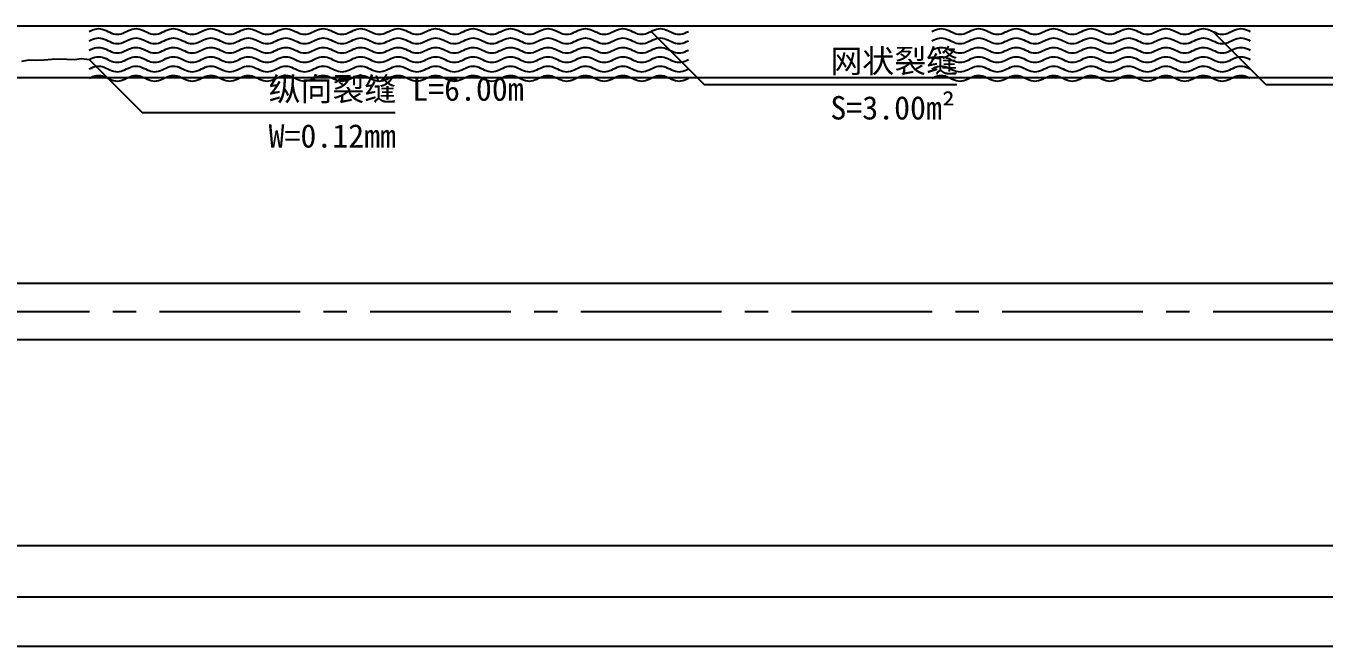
# Model space of a CAD drawing. Header units: millimetres. Extents: x -37 to 615, y -48 to 413.
# Drawn here: x 137 to 275.7, y 111.3 to 177.6 of the extents above; entities that cross this region are included whole.
import ezdxf

# ---------------------------------------------------------------- set-up
doc = ezdxf.new("R2010")
doc.units = ezdxf.units.MM
doc.linetypes.add('CENTER2', pattern=[1.125, 0.75, -0.125, 0.125, -0.125])
doc.styles.get("Standard").update_dxf_attribs({"font": ''})
doc.styles.get('Standard').set_extended_font_data('SimSun')

msp = doc.modelspace()

# ---------------------------------------------------------------- linework, layer by layer
at = {"color": 0}
for p, q in [((83.82, 177.59), (483.82, 177.59)), ((83.82, 172.09), (483.82, 172.09)), ((83.82, 150.09), (483.82, 150.09)), ((83.82, 144.09), (483.82, 144.09)), ((83.82, 122.09), (483.82, 122.09)), ((83.82, 116.59), (483.82, 116.59)), ((83.82, 111.34), (483.82, 111.34))]:
    msp.add_line(p, q, dxfattribs=at)
at = {"color": 1, "linetype": 'CENTER2', "ltscale": 20}
msp.add_line((83.82, 147.09), (483.82, 147.09), dxfattribs=at)
at = {"color": 7}
for points in [[(143.8, 177), (144, 177.09), (144.2, 177.18), (144.4, 177.24), (144.6, 177.29), (144.8, 177.3), (145, 177.29), (145.2, 177.24), (145.4, 177.18), (145.6, 177.09), (145.8, 177), (146, 176.91), (146.2, 176.82), (146.4, 176.76), (146.6, 176.71), (146.8, 176.7), (147, 176.71), (147.2, 176.76), (147.4, 176.82), (147.6, 176.91), (147.8, 177), (148, 177.09), (148.2, 177.18), (148.4, 177.24), (148.6, 177.29), (148.8, 177.3), (149, 177.29), (149.2, 177.24), (149.4, 177.18), (149.6, 177.09), (149.8, 177), (150, 176.91), (150.2, 176.82), (150.4, 176.76), (150.6, 176.71), (150.8, 176.7), (151, 176.71), (151.2, 176.76), (151.4, 176.82), (151.6, 176.91), (151.8, 177), (152, 177.09), (152.2, 177.18), (152.4, 177.24), (152.6, 177.29), (152.8, 177.3), (153, 177.29), (153.2, 177.24), (153.4, 177.18), (153.6, 177.09), (153.8, 177), (154, 176.91), (154.2, 176.82), (154.4, 176.76), (154.6, 176.71), (154.8, 176.7), (155, 176.71), (155.2, 176.76), (155.4, 176.82), (155.6, 176.91), (155.8, 177), (156, 177.09), (156.2, 177.18), (156.4, 177.24), (156.6, 177.29), (156.8, 177.3), (157, 177.29), (157.2, 177.24), (157.4, 177.18), (157.6, 177.09), (157.8, 177), (158, 176.91), (158.2, 176.82), (158.4, 176.76), (158.6, 176.71), (158.8, 176.7), (159, 176.71), (159.2, 176.76), (159.4, 176.82), (159.6, 176.91), (159.8, 177), (160, 177.09), (160.2, 177.18), (160.4, 177.24), (160.6, 177.29), (160.8, 177.3), (161, 177.29), (161.2, 177.24), (161.4, 177.18), (161.6, 177.09), (161.8, 177), (162, 176.91), (162.2, 176.82), (162.4, 176.76), (162.6, 176.71), (162.8, 176.7), (163, 176.71), (163.2, 176.76), (163.4, 176.82), (163.6, 176.91), (163.8, 177), (164, 177.09), (164.2, 177.18), (164.4, 177.24), (164.6, 177.29), (164.8, 177.3), (165, 177.29), (165.2, 177.24), (165.4, 177.18), (165.6, 177.09), (165.8, 177), (166, 176.91), (166.2, 176.82), (166.4, 176.76), (166.6, 176.71), (166.8, 176.7), (167, 176.71), (167.2, 176.76), (167.4, 176.82), (167.6, 176.91), (167.8, 177), (168, 177.09), (168.2, 177.18), (168.4, 177.24), (168.6, 177.29), (168.8, 177.3), (169, 177.29), (169.2, 177.24), (169.4, 177.18), (169.6, 177.09), (169.8, 177), (170, 176.91), (170.2, 176.82), (170.4, 176.76), (170.6, 176.71), (170.8, 176.7), (171, 176.71), (171.2, 176.76), (171.4, 176.82), (171.6, 176.91), (171.8, 177), (172, 177.09), (172.2, 177.18), (172.4, 177.24), (172.6, 177.29), (172.8, 177.3), (173, 177.29), (173.2, 177.24), (173.4, 177.18), (173.6, 177.09), (173.8, 177), (174, 176.91), (174.2, 176.82), (174.4, 176.76), (174.6, 176.71), (174.8, 176.7), (175, 176.71), (175.2, 176.76), (175.4, 176.82), (175.6, 176.91), (175.8, 177), (176, 177.09), (176.2, 177.18), (176.4, 177.24), (176.6, 177.29), (176.8, 177.3), (177, 177.29), (177.2, 177.24), (177.4, 177.18), (177.6, 177.09), (177.8, 177), (178, 176.91), (178.2, 176.82), (178.4, 176.76), (178.6, 176.71), (178.8, 176.7), (179, 176.71), (179.2, 176.76), (179.4, 176.82), (179.6, 176.91), (179.8, 177), (180, 177.09), (180.2, 177.18), (180.4, 177.24), (180.6, 177.29), (180.8, 177.3), (181, 177.29), (181.2, 177.24), (181.4, 177.18), (181.6, 177.09), (181.8, 177), (182, 176.91), (182.2, 176.82), (182.4, 176.76), (182.6, 176.71), (182.8, 176.7), (183, 176.71), (183.2, 176.76), (183.4, 176.82), (183.6, 176.91), (183.8, 177), (184, 177.09), (184.2, 177.18), (184.4, 177.24), (184.6, 177.29), (184.8, 177.3), (185, 177.29), (185.2, 177.24), (185.4, 177.18), (185.6, 177.09), (185.8, 177), (186, 176.91), (186.2, 176.82), (186.4, 176.76), (186.6, 176.71), (186.8, 176.7), (187, 176.71), (187.2, 176.76), (187.4, 176.82), (187.6, 176.91), (187.8, 177), (188, 177.09), (188.2, 177.18), (188.4, 177.24), (188.6, 177.29), (188.8, 177.3), (189, 177.29), (189.2, 177.24), (189.4, 177.18), (189.6, 177.09), (189.8, 177), (190, 176.91), (190.2, 176.82), (190.4, 176.76), (190.6, 176.71), (190.8, 176.7), (191, 176.71), (191.2, 176.76), (191.4, 176.82), (191.6, 176.91), (191.8, 177), (192, 177.09), (192.2, 177.18), (192.4, 177.24), (192.6, 177.29), (192.8, 177.3), (193, 177.29), (193.2, 177.24), (193.4, 177.18), (193.6, 177.09), (193.8, 177), (194, 176.91), (194.2, 176.82), (194.4, 176.76), (194.6, 176.71), (194.8, 176.7), (195, 176.71), (195.2, 176.76), (195.4, 176.82), (195.6, 176.91), (195.8, 177), (196, 177.09), (196.2, 177.18), (196.4, 177.24), (196.6, 177.29), (196.8, 177.3), (197, 177.29), (197.2, 177.24), (197.4, 177.18), (197.6, 177.09), (197.8, 177), (198, 176.91), (198.2, 176.82), (198.4, 176.76), (198.6, 176.71), (198.8, 176.7), (199, 176.71), (199.2, 176.76), (199.4, 176.82), (199.6, 176.91), (199.8, 177), (200, 177.09), (200.2, 177.18), (200.4, 177.24), (200.6, 177.29), (200.8, 177.3), (201, 177.29), (201.2, 177.24), (201.4, 177.18), (201.6, 177.09), (201.8, 177), (202, 176.91), (202.2, 176.82), (202.4, 176.76), (202.6, 176.71), (202.8, 176.7), (203, 176.71), (203.2, 176.76), (203.4, 176.82), (203.6, 176.91), (203.8, 177), (204, 177.09), (204.2, 177.18), (204.4, 177.24), (204.6, 177.29), (204.8, 177.3), (205, 177.29), (205.2, 177.24), (205.4, 177.18), (205.6, 177.09), (205.8, 177), (206, 176.91), (206.2, 176.82), (206.4, 176.76), (206.6, 176.71), (206.8, 176.7), (207, 176.71), (207.2, 176.76), (207.4, 176.82), (207.6, 176.91), (207.8, 177)], [(143.8, 176), (144, 176.09), (144.2, 176.18), (144.4, 176.24), (144.6, 176.29), (144.8, 176.3), (145, 176.29), (145.2, 176.24), (145.4, 176.18), (145.6, 176.09), (145.8, 176), (146, 175.91), (146.2, 175.82), (146.4, 175.76), (146.6, 175.71), (146.8, 175.7), (147, 175.71), (147.2, 175.76), (147.4, 175.82), (147.6, 175.91), (147.8, 176), (148, 176.09), (148.2, 176.18), (148.4, 176.24), (148.6, 176.29), (148.8, 176.3), (149, 176.29), (149.2, 176.24), (149.4, 176.18), (149.6, 176.09), (149.8, 176), (150, 175.91), (150.2, 175.82), (150.4, 175.76), (150.6, 175.71), (150.8, 175.7), (151, 175.71), (151.2, 175.76), (151.4, 175.82), (151.6, 175.91), (151.8, 176), (152, 176.09), (152.2, 176.18), (152.4, 176.24), (152.6, 176.29), (152.8, 176.3), (153, 176.29), (153.2, 176.24), (153.4, 176.18), (153.6, 176.09), (153.8, 176), (154, 175.91), (154.2, 175.82), (154.4, 175.76), (154.6, 175.71), (154.8, 175.7), (155, 175.71), (155.2, 175.76), (155.4, 175.82), (155.6, 175.91), (155.8, 176), (156, 176.09), (156.2, 176.18), (156.4, 176.24), (156.6, 176.29), (156.8, 176.3), (157, 176.29), (157.2, 176.24), (157.4, 176.18), (157.6, 176.09), (157.8, 176), (158, 175.91), (158.2, 175.82), (158.4, 175.76), (158.6, 175.71), (158.8, 175.7), (159, 175.71), (159.2, 175.76), (159.4, 175.82), (159.6, 175.91), (159.8, 176), (160, 176.09), (160.2, 176.18), (160.4, 176.24), (160.6, 176.29), (160.8, 176.3), (161, 176.29), (161.2, 176.24), (161.4, 176.18), (161.6, 176.09), (161.8, 176), (162, 175.91), (162.2, 175.82), (162.4, 175.76), (162.6, 175.71), (162.8, 175.7), (163, 175.71), (163.2, 175.76), (163.4, 175.82), (163.6, 175.91), (163.8, 176), (164, 176.09), (164.2, 176.18), (164.4, 176.24), (164.6, 176.29), (164.8, 176.3), (165, 176.29), (165.2, 176.24), (165.4, 176.18), (165.6, 176.09), (165.8, 176), (166, 175.91), (166.2, 175.82), (166.4, 175.76), (166.6, 175.71), (166.8, 175.7), (167, 175.71), (167.2, 175.76), (167.4, 175.82), (167.6, 175.91), (167.8, 176), (168, 176.09), (168.2, 176.18), (168.4, 176.24), (168.6, 176.29), (168.8, 176.3), (169, 176.29), (169.2, 176.24), (169.4, 176.18), (169.6, 176.09), (169.8, 176), (170, 175.91), (170.2, 175.82), (170.4, 175.76), (170.6, 175.71), (170.8, 175.7), (171, 175.71), (171.2, 175.76), (171.4, 175.82), (171.6, 175.91), (171.8, 176), (172, 176.09), (172.2, 176.18), (172.4, 176.24), (172.6, 176.29), (172.8, 176.3), (173, 176.29), (173.2, 176.24), (173.4, 176.18), (173.6, 176.09), (173.8, 176), (174, 175.91), (174.2, 175.82), (174.4, 175.76), (174.6, 175.71), (174.8, 175.7), (175, 175.71), (175.2, 175.76), (175.4, 175.82), (175.6, 175.91), (175.8, 176), (176, 176.09), (176.2, 176.18), (176.4, 176.24), (176.6, 176.29), (176.8, 176.3), (177, 176.29), (177.2, 176.24), (177.4, 176.18), (177.6, 176.09), (177.8, 176), (178, 175.91), (178.2, 175.82), (178.4, 175.76), (178.6, 175.71), (178.8, 175.7), (179, 175.71), (179.2, 175.76), (179.4, 175.82), (179.6, 175.91), (179.8, 176), (180, 176.09), (180.2, 176.18), (180.4, 176.24), (180.6, 176.29), (180.8, 176.3), (181, 176.29), (181.2, 176.24), (181.4, 176.18), (181.6, 176.09), (181.8, 176), (182, 175.91), (182.2, 175.82), (182.4, 175.76), (182.6, 175.71), (182.8, 175.7), (183, 175.71), (183.2, 175.76), (183.4, 175.82), (183.6, 175.91), (183.8, 176), (184, 176.09), (184.2, 176.18), (184.4, 176.24), (184.6, 176.29), (184.8, 176.3), (185, 176.29), (185.2, 176.24), (185.4, 176.18), (185.6, 176.09), (185.8, 176), (186, 175.91), (186.2, 175.82), (186.4, 175.76), (186.6, 175.71), (186.8, 175.7), (187, 175.71), (187.2, 175.76), (187.4, 175.82), (187.6, 175.91), (187.8, 176), (188, 176.09), (188.2, 176.18), (188.4, 176.24), (188.6, 176.29), (188.8, 176.3), (189, 176.29), (189.2, 176.24), (189.4, 176.18), (189.6, 176.09), (189.8, 176), (190, 175.91), (190.2, 175.82), (190.4, 175.76), (190.6, 175.71), (190.8, 175.7), (191, 175.71), (191.2, 175.76), (191.4, 175.82), (191.6, 175.91), (191.8, 176), (192, 176.09), (192.2, 176.18), (192.4, 176.24), (192.6, 176.29), (192.8, 176.3), (193, 176.29), (193.2, 176.24), (193.4, 176.18), (193.6, 176.09), (193.8, 176), (194, 175.91), (194.2, 175.82), (194.4, 175.76), (194.6, 175.71), (194.8, 175.7), (195, 175.71), (195.2, 175.76), (195.4, 175.82), (195.6, 175.91), (195.8, 176), (196, 176.09), (196.2, 176.18), (196.4, 176.24), (196.6, 176.29), (196.8, 176.3), (197, 176.29), (197.2, 176.24), (197.4, 176.18), (197.6, 176.09), (197.8, 176), (198, 175.91), (198.2, 175.82), (198.4, 175.76), (198.6, 175.71), (198.8, 175.7), (199, 175.71), (199.2, 175.76), (199.4, 175.82), (199.6, 175.91), (199.8, 176), (200, 176.09), (200.2, 176.18), (200.4, 176.24), (200.6, 176.29), (200.8, 176.3), (201, 176.29), (201.2, 176.24), (201.4, 176.18), (201.6, 176.09), (201.8, 176), (202, 175.91), (202.2, 175.82), (202.4, 175.76), (202.6, 175.71), (202.8, 175.7), (203, 175.71), (203.2, 175.76), (203.4, 175.82), (203.6, 175.91), (203.8, 176), (204, 176.09), (204.2, 176.18), (204.4, 176.24), (204.6, 176.29), (204.8, 176.3), (205, 176.29), (205.2, 176.24), (205.4, 176.18), (205.6, 176.09), (205.8, 176), (206, 175.91), (206.2, 175.82), (206.4, 175.76), (206.6, 175.71), (206.8, 175.7), (207, 175.71), (207.2, 175.76), (207.4, 175.82), (207.6, 175.91), (207.8, 176)], [(203.8, 177), (209.46, 171.34), (236.46, 171.34)], [(233.8, 177), (234, 177.09), (234.2, 177.18), (234.4, 177.24), (234.6, 177.29), (234.8, 177.3), (235, 177.29), (235.2, 177.24), (235.4, 177.18), (235.6, 177.09), (235.8, 177), (236, 176.91), (236.2, 176.82), (236.4, 176.76), (236.6, 176.71), (236.8, 176.7), (237, 176.71), (237.2, 176.76), (237.4, 176.82), (237.6, 176.91), (237.8, 177), (238, 177.09), (238.2, 177.18), (238.4, 177.24), (238.6, 177.29), (238.8, 177.3), (239, 177.29), (239.2, 177.24), (239.4, 177.18), (239.6, 177.09), (239.8, 177), (240, 176.91), (240.2, 176.82), (240.4, 176.76), (240.6, 176.71), (240.8, 176.7), (241, 176.71), (241.2, 176.76), (241.4, 176.82), (241.6, 176.91), (241.8, 177), (242, 177.09), (242.2, 177.18), (242.4, 177.24), (242.6, 177.29), (242.8, 177.3), (243, 177.29), (243.2, 177.24), (243.4, 177.18), (243.6, 177.09), (243.8, 177), (244, 176.91), (244.2, 176.82), (244.4, 176.76), (244.6, 176.71), (244.8, 176.7), (245, 176.71), (245.2, 176.76), (245.4, 176.82), (245.6, 176.91), (245.8, 177), (246, 177.09), (246.2, 177.18), (246.4, 177.24), (246.6, 177.29), (246.8, 177.3), (247, 177.29), (247.2, 177.24), (247.4, 177.18), (247.6, 177.09), (247.8, 177), (248, 176.91), (248.2, 176.82), (248.4, 176.76), (248.6, 176.71), (248.8, 176.7), (249, 176.71), (249.2, 176.76), (249.4, 176.82), (249.6, 176.91), (249.8, 177), (250, 177.09), (250.2, 177.18), (250.4, 177.24), (250.6, 177.29), (250.8, 177.3), (251, 177.29), (251.2, 177.24), (251.4, 177.18), (251.6, 177.09), (251.8, 177), (252, 176.91), (252.2, 176.82), (252.4, 176.76), (252.6, 176.71), (252.8, 176.7), (253, 176.71), (253.2, 176.76), (253.4, 176.82), (253.6, 176.91), (253.8, 177), (254, 177.09), (254.2, 177.18), (254.4, 177.24), (254.6, 177.29), (254.8, 177.3), (255, 177.29), (255.2, 177.24), (255.4, 177.18), (255.6, 177.09), (255.8, 177), (256, 176.91), (256.2, 176.82), (256.4, 176.76), (256.6, 176.71), (256.8, 176.7), (257, 176.71), (257.2, 176.76), (257.4, 176.82), (257.6, 176.91), (257.8, 177), (258, 177.09), (258.2, 177.18), (258.4, 177.24), (258.6, 177.29), (258.8, 177.3), (259, 177.29), (259.2, 177.24), (259.4, 177.18), (259.6, 177.09), (259.8, 177), (260, 176.91), (260.2, 176.82), (260.4, 176.76), (260.6, 176.71), (260.8, 176.7), (261, 176.71), (261.2, 176.76), (261.4, 176.82), (261.6, 176.91), (261.8, 177), (262, 177.09), (262.2, 177.18), (262.4, 177.24), (262.6, 177.29), (262.8, 177.3), (263, 177.29), (263.2, 177.24), (263.4, 177.18), (263.6, 177.09), (263.8, 177), (264, 176.91), (264.2, 176.82), (264.4, 176.76), (264.6, 176.71), (264.8, 176.7), (265, 176.71), (265.2, 176.76), (265.4, 176.82), (265.6, 176.91), (265.8, 177), (266, 177.09), (266.2, 177.18), (266.4, 177.24), (266.6, 177.29), (266.8, 177.3), (267, 177.29), (267.2, 177.24), (267.4, 177.18), (267.6, 177.09), (267.8, 177)], [(233.8, 176), (234, 176.09), (234.2, 176.18), (234.4, 176.24), (234.6, 176.29), (234.8, 176.3), (235, 176.29), (235.2, 176.24), (235.4, 176.18), (235.6, 176.09), (235.8, 176), (236, 175.91), (236.2, 175.82), (236.4, 175.76), (236.6, 175.71), (236.8, 175.7), (237, 175.71), (237.2, 175.76), (237.4, 175.82), (237.6, 175.91), (237.8, 176), (238, 176.09), (238.2, 176.18), (238.4, 176.24), (238.6, 176.29), (238.8, 176.3), (239, 176.29), (239.2, 176.24), (239.4, 176.18), (239.6, 176.09), (239.8, 176), (240, 175.91), (240.2, 175.82), (240.4, 175.76), (240.6, 175.71), (240.8, 175.7), (241, 175.71), (241.2, 175.76), (241.4, 175.82), (241.6, 175.91), (241.8, 176), (242, 176.09), (242.2, 176.18), (242.4, 176.24), (242.6, 176.29), (242.8, 176.3), (243, 176.29), (243.2, 176.24), (243.4, 176.18), (243.6, 176.09), (243.8, 176), (244, 175.91), (244.2, 175.82), (244.4, 175.76), (244.6, 175.71), (244.8, 175.7), (245, 175.71), (245.2, 175.76), (245.4, 175.82), (245.6, 175.91), (245.8, 176), (246, 176.09), (246.2, 176.18), (246.4, 176.24), (246.6, 176.29), (246.8, 176.3), (247, 176.29), (247.2, 176.24), (247.4, 176.18), (247.6, 176.09), (247.8, 176), (248, 175.91), (248.2, 175.82), (248.4, 175.76), (248.6, 175.71), (248.8, 175.7), (249, 175.71), (249.2, 175.76), (249.4, 175.82), (249.6, 175.91), (249.8, 176), (250, 176.09), (250.2, 176.18), (250.4, 176.24), (250.6, 176.29), (250.8, 176.3), (251, 176.29), (251.2, 176.24), (251.4, 176.18), (251.6, 176.09), (251.8, 176), (252, 175.91), (252.2, 175.82), (252.4, 175.76), (252.6, 175.71), (252.8, 175.7), (253, 175.71), (253.2, 175.76), (253.4, 175.82), (253.6, 175.91), (253.8, 176), (254, 176.09), (254.2, 176.18), (254.4, 176.24), (254.6, 176.29), (254.8, 176.3), (255, 176.29), (255.2, 176.24), (255.4, 176.18), (255.6, 176.09), (255.8, 176), (256, 175.91), (256.2, 175.82), (256.4, 175.76), (256.6, 175.71), (256.8, 175.7), (257, 175.71), (257.2, 175.76), (257.4, 175.82), (257.6, 175.91), (257.8, 176), (258, 176.09), (258.2, 176.18), (258.4, 176.24), (258.6, 176.29), (258.8, 176.3), (259, 176.29), (259.2, 176.24), (259.4, 176.18), (259.6, 176.09), (259.8, 176), (260, 175.91), (260.2, 175.82), (260.4, 175.76), (260.6, 175.71), (260.8, 175.7), (261, 175.71), (261.2, 175.76), (261.4, 175.82), (261.6, 175.91), (261.8, 176), (262, 176.09), (262.2, 176.18), (262.4, 176.24), (262.6, 176.29), (262.8, 176.3), (263, 176.29), (263.2, 176.24), (263.4, 176.18), (263.6, 176.09), (263.8, 176), (264, 175.91), (264.2, 175.82), (264.4, 175.76), (264.6, 175.71), (264.8, 175.7), (265, 175.71), (265.2, 175.76), (265.4, 175.82), (265.6, 175.91), (265.8, 176), (266, 176.09), (266.2, 176.18), (266.4, 176.24), (266.6, 176.29), (266.8, 176.3), (267, 176.29), (267.2, 176.24), (267.4, 176.18), (267.6, 176.09), (267.8, 176)], [(263.8, 177), (269.46, 171.34), (296.46, 171.34)], [(143.8, 175), (144, 175.09), (144.2, 175.18), (144.4, 175.24), (144.6, 175.29), (144.8, 175.3), (145, 175.29), (145.2, 175.24), (145.4, 175.18), (145.6, 175.09), (145.8, 175), (146, 174.91), (146.2, 174.82), (146.4, 174.76), (146.6, 174.71), (146.8, 174.7), (147, 174.71), (147.2, 174.76), (147.4, 174.82), (147.6, 174.91), (147.8, 175), (148, 175.09), (148.2, 175.18), (148.4, 175.24), (148.6, 175.29), (148.8, 175.3), (149, 175.29), (149.2, 175.24), (149.4, 175.18), (149.6, 175.09), (149.8, 175), (150, 174.91), (150.2, 174.82), (150.4, 174.76), (150.6, 174.71), (150.8, 174.7), (151, 174.71), (151.2, 174.76), (151.4, 174.82), (151.6, 174.91), (151.8, 175), (152, 175.09), (152.2, 175.18), (152.4, 175.24), (152.6, 175.29), (152.8, 175.3), (153, 175.29), (153.2, 175.24), (153.4, 175.18), (153.6, 175.09), (153.8, 175), (154, 174.91), (154.2, 174.82), (154.4, 174.76), (154.6, 174.71), (154.8, 174.7), (155, 174.71), (155.2, 174.76), (155.4, 174.82), (155.6, 174.91), (155.8, 175), (156, 175.09), (156.2, 175.18), (156.4, 175.24), (156.6, 175.29), (156.8, 175.3), (157, 175.29), (157.2, 175.24), (157.4, 175.18), (157.6, 175.09), (157.8, 175), (158, 174.91), (158.2, 174.82), (158.4, 174.76), (158.6, 174.71), (158.8, 174.7), (159, 174.71), (159.2, 174.76), (159.4, 174.82), (159.6, 174.91), (159.8, 175), (160, 175.09), (160.2, 175.18), (160.4, 175.24), (160.6, 175.29), (160.8, 175.3), (161, 175.29), (161.2, 175.24), (161.4, 175.18), (161.6, 175.09), (161.8, 175), (162, 174.91), (162.2, 174.82), (162.4, 174.76), (162.6, 174.71), (162.8, 174.7), (163, 174.71), (163.2, 174.76), (163.4, 174.82), (163.6, 174.91), (163.8, 175), (164, 175.09), (164.2, 175.18), (164.4, 175.24), (164.6, 175.29), (164.8, 175.3), (165, 175.29), (165.2, 175.24), (165.4, 175.18), (165.6, 175.09), (165.8, 175), (166, 174.91), (166.2, 174.82), (166.4, 174.76), (166.6, 174.71), (166.8, 174.7), (167, 174.71), (167.2, 174.76), (167.4, 174.82), (167.6, 174.91), (167.8, 175), (168, 175.09), (168.2, 175.18), (168.4, 175.24), (168.6, 175.29), (168.8, 175.3), (169, 175.29), (169.2, 175.24), (169.4, 175.18), (169.6, 175.09), (169.8, 175), (170, 174.91), (170.2, 174.82), (170.4, 174.76), (170.6, 174.71), (170.8, 174.7), (171, 174.71), (171.2, 174.76), (171.4, 174.82), (171.6, 174.91), (171.8, 175), (172, 175.09), (172.2, 175.18), (172.4, 175.24), (172.6, 175.29), (172.8, 175.3), (173, 175.29), (173.2, 175.24), (173.4, 175.18), (173.6, 175.09), (173.8, 175), (174, 174.91), (174.2, 174.82), (174.4, 174.76), (174.6, 174.71), (174.8, 174.7), (175, 174.71), (175.2, 174.76), (175.4, 174.82), (175.6, 174.91), (175.8, 175), (176, 175.09), (176.2, 175.18), (176.4, 175.24), (176.6, 175.29), (176.8, 175.3), (177, 175.29), (177.2, 175.24), (177.4, 175.18), (177.6, 175.09), (177.8, 175), (178, 174.91), (178.2, 174.82), (178.4, 174.76), (178.6, 174.71), (178.8, 174.7), (179, 174.71), (179.2, 174.76), (179.4, 174.82), (179.6, 174.91), (179.8, 175), (180, 175.09), (180.2, 175.18), (180.4, 175.24), (180.6, 175.29), (180.8, 175.3), (181, 175.29), (181.2, 175.24), (181.4, 175.18), (181.6, 175.09), (181.8, 175), (182, 174.91), (182.2, 174.82), (182.4, 174.76), (182.6, 174.71), (182.8, 174.7), (183, 174.71), (183.2, 174.76), (183.4, 174.82), (183.6, 174.91), (183.8, 175), (184, 175.09), (184.2, 175.18), (184.4, 175.24), (184.6, 175.29), (184.8, 175.3), (185, 175.29), (185.2, 175.24), (185.4, 175.18), (185.6, 175.09), (185.8, 175), (186, 174.91), (186.2, 174.82), (186.4, 174.76), (186.6, 174.71), (186.8, 174.7), (187, 174.71), (187.2, 174.76), (187.4, 174.82), (187.6, 174.91), (187.8, 175), (188, 175.09), (188.2, 175.18), (188.4, 175.24), (188.6, 175.29), (188.8, 175.3), (189, 175.29), (189.2, 175.24), (189.4, 175.18), (189.6, 175.09), (189.8, 175), (190, 174.91), (190.2, 174.82), (190.4, 174.76), (190.6, 174.71), (190.8, 174.7), (191, 174.71), (191.2, 174.76), (191.4, 174.82), (191.6, 174.91), (191.8, 175), (192, 175.09), (192.2, 175.18), (192.4, 175.24), (192.6, 175.29), (192.8, 175.3), (193, 175.29), (193.2, 175.24), (193.4, 175.18), (193.6, 175.09), (193.8, 175), (194, 174.91), (194.2, 174.82), (194.4, 174.76), (194.6, 174.71), (194.8, 174.7), (195, 174.71), (195.2, 174.76), (195.4, 174.82), (195.6, 174.91), (195.8, 175), (196, 175.09), (196.2, 175.18), (196.4, 175.24), (196.6, 175.29), (196.8, 175.3), (197, 175.29), (197.2, 175.24), (197.4, 175.18), (197.6, 175.09), (197.8, 175), (198, 174.91), (198.2, 174.82), (198.4, 174.76), (198.6, 174.71), (198.8, 174.7), (199, 174.71), (199.2, 174.76), (199.4, 174.82), (199.6, 174.91), (199.8, 175), (200, 175.09), (200.2, 175.18), (200.4, 175.24), (200.6, 175.29), (200.8, 175.3), (201, 175.29), (201.2, 175.24), (201.4, 175.18), (201.6, 175.09), (201.8, 175), (202, 174.91), (202.2, 174.82), (202.4, 174.76), (202.6, 174.71), (202.8, 174.7), (203, 174.71), (203.2, 174.76), (203.4, 174.82), (203.6, 174.91), (203.8, 175), (204, 175.09), (204.2, 175.18), (204.4, 175.24), (204.6, 175.29), (204.8, 175.3), (205, 175.29), (205.2, 175.24), (205.4, 175.18), (205.6, 175.09), (205.8, 175), (206, 174.91), (206.2, 174.82), (206.4, 174.76), (206.6, 174.71), (206.8, 174.7), (207, 174.71), (207.2, 174.76), (207.4, 174.82), (207.6, 174.91), (207.8, 175)], [(233.8, 175), (234, 175.09), (234.2, 175.18), (234.4, 175.24), (234.6, 175.29), (234.8, 175.3), (235, 175.29), (235.2, 175.24), (235.4, 175.18), (235.6, 175.09), (235.8, 175), (236, 174.91), (236.2, 174.82), (236.4, 174.76), (236.6, 174.71), (236.8, 174.7), (237, 174.71), (237.2, 174.76), (237.4, 174.82), (237.6, 174.91), (237.8, 175), (238, 175.09), (238.2, 175.18), (238.4, 175.24), (238.6, 175.29), (238.8, 175.3), (239, 175.29), (239.2, 175.24), (239.4, 175.18), (239.6, 175.09), (239.8, 175), (240, 174.91), (240.2, 174.82), (240.4, 174.76), (240.6, 174.71), (240.8, 174.7), (241, 174.71), (241.2, 174.76), (241.4, 174.82), (241.6, 174.91), (241.8, 175), (242, 175.09), (242.2, 175.18), (242.4, 175.24), (242.6, 175.29), (242.8, 175.3), (243, 175.29), (243.2, 175.24), (243.4, 175.18), (243.6, 175.09), (243.8, 175), (244, 174.91), (244.2, 174.82), (244.4, 174.76), (244.6, 174.71), (244.8, 174.7), (245, 174.71), (245.2, 174.76), (245.4, 174.82), (245.6, 174.91), (245.8, 175), (246, 175.09), (246.2, 175.18), (246.4, 175.24), (246.6, 175.29), (246.8, 175.3), (247, 175.29), (247.2, 175.24), (247.4, 175.18), (247.6, 175.09), (247.8, 175), (248, 174.91), (248.2, 174.82), (248.4, 174.76), (248.6, 174.71), (248.8, 174.7), (249, 174.71), (249.2, 174.76), (249.4, 174.82), (249.6, 174.91), (249.8, 175), (250, 175.09), (250.2, 175.18), (250.4, 175.24), (250.6, 175.29), (250.8, 175.3), (251, 175.29), (251.2, 175.24), (251.4, 175.18), (251.6, 175.09), (251.8, 175), (252, 174.91), (252.2, 174.82), (252.4, 174.76), (252.6, 174.71), (252.8, 174.7), (253, 174.71), (253.2, 174.76), (253.4, 174.82), (253.6, 174.91), (253.8, 175), (254, 175.09), (254.2, 175.18), (254.4, 175.24), (254.6, 175.29), (254.8, 175.3), (255, 175.29), (255.2, 175.24), (255.4, 175.18), (255.6, 175.09), (255.8, 175), (256, 174.91), (256.2, 174.82), (256.4, 174.76), (256.6, 174.71), (256.8, 174.7), (257, 174.71), (257.2, 174.76), (257.4, 174.82), (257.6, 174.91), (257.8, 175), (258, 175.09), (258.2, 175.18), (258.4, 175.24), (258.6, 175.29), (258.8, 175.3), (259, 175.29), (259.2, 175.24), (259.4, 175.18), (259.6, 175.09), (259.8, 175), (260, 174.91), (260.2, 174.82), (260.4, 174.76), (260.6, 174.71), (260.8, 174.7), (261, 174.71), (261.2, 174.76), (261.4, 174.82), (261.6, 174.91), (261.8, 175), (262, 175.09), (262.2, 175.18), (262.4, 175.24), (262.6, 175.29), (262.8, 175.3), (263, 175.29), (263.2, 175.24), (263.4, 175.18), (263.6, 175.09), (263.8, 175), (264, 174.91), (264.2, 174.82), (264.4, 174.76), (264.6, 174.71), (264.8, 174.7), (265, 174.71), (265.2, 174.76), (265.4, 174.82), (265.6, 174.91), (265.8, 175), (266, 175.09), (266.2, 175.18), (266.4, 175.24), (266.6, 175.29), (266.8, 175.3), (267, 175.29), (267.2, 175.24), (267.4, 175.18), (267.6, 175.09), (267.8, 175)], [(136.6, 173.84), (137.4, 173.96), (138.2, 173.92), (139, 173.97), (139.8, 174.04), (140.6, 174.07), (141.4, 174.03), (142.2, 173.99), (143, 174.09), (143.8, 174)], [(143.8, 174), (144, 174.09), (144.2, 174.18), (144.4, 174.24), (144.6, 174.29), (144.8, 174.3), (145, 174.29), (145.2, 174.24), (145.4, 174.18), (145.6, 174.09), (145.8, 174), (146, 173.91), (146.2, 173.82), (146.4, 173.76), (146.6, 173.71), (146.8, 173.7), (147, 173.71), (147.2, 173.76), (147.4, 173.82), (147.6, 173.91), (147.8, 174), (148, 174.09), (148.2, 174.18), (148.4, 174.24), (148.6, 174.29), (148.8, 174.3), (149, 174.29), (149.2, 174.24), (149.4, 174.18), (149.6, 174.09), (149.8, 174), (150, 173.91), (150.2, 173.82), (150.4, 173.76), (150.6, 173.71), (150.8, 173.7), (151, 173.71), (151.2, 173.76), (151.4, 173.82), (151.6, 173.91), (151.8, 174), (152, 174.09), (152.2, 174.18), (152.4, 174.24), (152.6, 174.29), (152.8, 174.3), (153, 174.29), (153.2, 174.24), (153.4, 174.18), (153.6, 174.09), (153.8, 174), (154, 173.91), (154.2, 173.82), (154.4, 173.76), (154.6, 173.71), (154.8, 173.7), (155, 173.71), (155.2, 173.76), (155.4, 173.82), (155.6, 173.91), (155.8, 174), (156, 174.09), (156.2, 174.18), (156.4, 174.24), (156.6, 174.29), (156.8, 174.3), (157, 174.29), (157.2, 174.24), (157.4, 174.18), (157.6, 174.09), (157.8, 174), (158, 173.91), (158.2, 173.82), (158.4, 173.76), (158.6, 173.71), (158.8, 173.7), (159, 173.71), (159.2, 173.76), (159.4, 173.82), (159.6, 173.91), (159.8, 174), (160, 174.09), (160.2, 174.18), (160.4, 174.24), (160.6, 174.29), (160.8, 174.3), (161, 174.29), (161.2, 174.24), (161.4, 174.18), (161.6, 174.09), (161.8, 174), (162, 173.91), (162.2, 173.82), (162.4, 173.76), (162.6, 173.71), (162.8, 173.7), (163, 173.71), (163.2, 173.76), (163.4, 173.82), (163.6, 173.91), (163.8, 174), (164, 174.09), (164.2, 174.18), (164.4, 174.24), (164.6, 174.29), (164.8, 174.3), (165, 174.29), (165.2, 174.24), (165.4, 174.18), (165.6, 174.09), (165.8, 174), (166, 173.91), (166.2, 173.82), (166.4, 173.76), (166.6, 173.71), (166.8, 173.7), (167, 173.71), (167.2, 173.76), (167.4, 173.82), (167.6, 173.91), (167.8, 174), (168, 174.09), (168.2, 174.18), (168.4, 174.24), (168.6, 174.29), (168.8, 174.3), (169, 174.29), (169.2, 174.24), (169.4, 174.18), (169.6, 174.09), (169.8, 174), (170, 173.91), (170.2, 173.82), (170.4, 173.76), (170.6, 173.71), (170.8, 173.7), (171, 173.71), (171.2, 173.76), (171.4, 173.82), (171.6, 173.91), (171.8, 174), (172, 174.09), (172.2, 174.18), (172.4, 174.24), (172.6, 174.29), (172.8, 174.3), (173, 174.29), (173.2, 174.24), (173.4, 174.18), (173.6, 174.09), (173.8, 174), (174, 173.91), (174.2, 173.82), (174.4, 173.76), (174.6, 173.71), (174.8, 173.7), (175, 173.71), (175.2, 173.76), (175.4, 173.82), (175.6, 173.91), (175.8, 174), (176, 174.09), (176.2, 174.18), (176.4, 174.24), (176.6, 174.29), (176.8, 174.3), (177, 174.29), (177.2, 174.24), (177.4, 174.18), (177.6, 174.09), (177.8, 174), (178, 173.91), (178.2, 173.82), (178.4, 173.76), (178.6, 173.71), (178.8, 173.7), (179, 173.71), (179.2, 173.76), (179.4, 173.82), (179.6, 173.91), (179.8, 174), (180, 174.09), (180.2, 174.18), (180.4, 174.24), (180.6, 174.29), (180.8, 174.3), (181, 174.29), (181.2, 174.24), (181.4, 174.18), (181.6, 174.09), (181.8, 174), (182, 173.91), (182.2, 173.82), (182.4, 173.76), (182.6, 173.71), (182.8, 173.7), (183, 173.71), (183.2, 173.76), (183.4, 173.82), (183.6, 173.91), (183.8, 174), (184, 174.09), (184.2, 174.18), (184.4, 174.24), (184.6, 174.29), (184.8, 174.3), (185, 174.29), (185.2, 174.24), (185.4, 174.18), (185.6, 174.09), (185.8, 174), (186, 173.91), (186.2, 173.82), (186.4, 173.76), (186.6, 173.71), (186.8, 173.7), (187, 173.71), (187.2, 173.76), (187.4, 173.82), (187.6, 173.91), (187.8, 174), (188, 174.09), (188.2, 174.18), (188.4, 174.24), (188.6, 174.29), (188.8, 174.3), (189, 174.29), (189.2, 174.24), (189.4, 174.18), (189.6, 174.09), (189.8, 174), (190, 173.91), (190.2, 173.82), (190.4, 173.76), (190.6, 173.71), (190.8, 173.7), (191, 173.71), (191.2, 173.76), (191.4, 173.82), (191.6, 173.91), (191.8, 174), (192, 174.09), (192.2, 174.18), (192.4, 174.24), (192.6, 174.29), (192.8, 174.3), (193, 174.29), (193.2, 174.24), (193.4, 174.18), (193.6, 174.09), (193.8, 174), (194, 173.91), (194.2, 173.82), (194.4, 173.76), (194.6, 173.71), (194.8, 173.7), (195, 173.71), (195.2, 173.76), (195.4, 173.82), (195.6, 173.91), (195.8, 174), (196, 174.09), (196.2, 174.18), (196.4, 174.24), (196.6, 174.29), (196.8, 174.3), (197, 174.29), (197.2, 174.24), (197.4, 174.18), (197.6, 174.09), (197.8, 174), (198, 173.91), (198.2, 173.82), (198.4, 173.76), (198.6, 173.71), (198.8, 173.7), (199, 173.71), (199.2, 173.76), (199.4, 173.82), (199.6, 173.91), (199.8, 174), (200, 174.09), (200.2, 174.18), (200.4, 174.24), (200.6, 174.29), (200.8, 174.3), (201, 174.29), (201.2, 174.24), (201.4, 174.18), (201.6, 174.09), (201.8, 174), (202, 173.91), (202.2, 173.82), (202.4, 173.76), (202.6, 173.71), (202.8, 173.7), (203, 173.71), (203.2, 173.76), (203.4, 173.82), (203.6, 173.91), (203.8, 174), (204, 174.09), (204.2, 174.18), (204.4, 174.24), (204.6, 174.29), (204.8, 174.3), (205, 174.29), (205.2, 174.24), (205.4, 174.18), (205.6, 174.09), (205.8, 174), (206, 173.91), (206.2, 173.82), (206.4, 173.76), (206.6, 173.71), (206.8, 173.7), (207, 173.71), (207.2, 173.76), (207.4, 173.82), (207.6, 173.91), (207.8, 174)], [(143.8, 174), (149.46, 168.34), (176.46, 168.34)], [(143.8, 173), (144, 173.09), (144.2, 173.18), (144.4, 173.24), (144.6, 173.29), (144.8, 173.3), (145, 173.29), (145.2, 173.24), (145.4, 173.18), (145.6, 173.09), (145.8, 173), (146, 172.91), (146.2, 172.82), (146.4, 172.76), (146.6, 172.71), (146.8, 172.7), (147, 172.71), (147.2, 172.76), (147.4, 172.82), (147.6, 172.91), (147.8, 173), (148, 173.09), (148.2, 173.18), (148.4, 173.24), (148.6, 173.29), (148.8, 173.3), (149, 173.29), (149.2, 173.24), (149.4, 173.18), (149.6, 173.09), (149.8, 173), (150, 172.91), (150.2, 172.82), (150.4, 172.76), (150.6, 172.71), (150.8, 172.7), (151, 172.71), (151.2, 172.76), (151.4, 172.82), (151.6, 172.91), (151.8, 173), (152, 173.09), (152.2, 173.18), (152.4, 173.24), (152.6, 173.29), (152.8, 173.3), (153, 173.29), (153.2, 173.24), (153.4, 173.18), (153.6, 173.09), (153.8, 173), (154, 172.91), (154.2, 172.82), (154.4, 172.76), (154.6, 172.71), (154.8, 172.7), (155, 172.71), (155.2, 172.76), (155.4, 172.82), (155.6, 172.91), (155.8, 173), (156, 173.09), (156.2, 173.18), (156.4, 173.24), (156.6, 173.29), (156.8, 173.3), (157, 173.29), (157.2, 173.24), (157.4, 173.18), (157.6, 173.09), (157.8, 173), (158, 172.91), (158.2, 172.82), (158.4, 172.76), (158.6, 172.71), (158.8, 172.7), (159, 172.71), (159.2, 172.76), (159.4, 172.82), (159.6, 172.91), (159.8, 173), (160, 173.09), (160.2, 173.18), (160.4, 173.24), (160.6, 173.29), (160.8, 173.3), (161, 173.29), (161.2, 173.24), (161.4, 173.18), (161.6, 173.09), (161.8, 173), (162, 172.91), (162.2, 172.82), (162.4, 172.76), (162.6, 172.71), (162.8, 172.7), (163, 172.71), (163.2, 172.76), (163.4, 172.82), (163.6, 172.91), (163.8, 173), (164, 173.09), (164.2, 173.18), (164.4, 173.24), (164.6, 173.29), (164.8, 173.3), (165, 173.29), (165.2, 173.24), (165.4, 173.18), (165.6, 173.09), (165.8, 173), (166, 172.91), (166.2, 172.82), (166.4, 172.76), (166.6, 172.71), (166.8, 172.7), (167, 172.71), (167.2, 172.76), (167.4, 172.82), (167.6, 172.91), (167.8, 173), (168, 173.09), (168.2, 173.18), (168.4, 173.24), (168.6, 173.29), (168.8, 173.3), (169, 173.29), (169.2, 173.24), (169.4, 173.18), (169.6, 173.09), (169.8, 173), (170, 172.91), (170.2, 172.82), (170.4, 172.76), (170.6, 172.71), (170.8, 172.7), (171, 172.71), (171.2, 172.76), (171.4, 172.82), (171.6, 172.91), (171.8, 173), (172, 173.09), (172.2, 173.18), (172.4, 173.24), (172.6, 173.29), (172.8, 173.3), (173, 173.29), (173.2, 173.24), (173.4, 173.18), (173.6, 173.09), (173.8, 173), (174, 172.91), (174.2, 172.82), (174.4, 172.76), (174.6, 172.71), (174.8, 172.7), (175, 172.71), (175.2, 172.76), (175.4, 172.82), (175.6, 172.91), (175.8, 173), (176, 173.09), (176.2, 173.18), (176.4, 173.24), (176.6, 173.29), (176.8, 173.3), (177, 173.29), (177.2, 173.24), (177.4, 173.18), (177.6, 173.09), (177.8, 173), (178, 172.91), (178.2, 172.82), (178.4, 172.76), (178.6, 172.71), (178.8, 172.7), (179, 172.71), (179.2, 172.76), (179.4, 172.82), (179.6, 172.91), (179.8, 173), (180, 173.09), (180.2, 173.18), (180.4, 173.24), (180.6, 173.29), (180.8, 173.3), (181, 173.29), (181.2, 173.24), (181.4, 173.18), (181.6, 173.09), (181.8, 173), (182, 172.91), (182.2, 172.82), (182.4, 172.76), (182.6, 172.71), (182.8, 172.7), (183, 172.71), (183.2, 172.76), (183.4, 172.82), (183.6, 172.91), (183.8, 173), (184, 173.09), (184.2, 173.18), (184.4, 173.24), (184.6, 173.29), (184.8, 173.3), (185, 173.29), (185.2, 173.24), (185.4, 173.18), (185.6, 173.09), (185.8, 173), (186, 172.91), (186.2, 172.82), (186.4, 172.76), (186.6, 172.71), (186.8, 172.7), (187, 172.71), (187.2, 172.76), (187.4, 172.82), (187.6, 172.91), (187.8, 173), (188, 173.09), (188.2, 173.18), (188.4, 173.24), (188.6, 173.29), (188.8, 173.3), (189, 173.29), (189.2, 173.24), (189.4, 173.18), (189.6, 173.09), (189.8, 173), (190, 172.91), (190.2, 172.82), (190.4, 172.76), (190.6, 172.71), (190.8, 172.7), (191, 172.71), (191.2, 172.76), (191.4, 172.82), (191.6, 172.91), (191.8, 173), (192, 173.09), (192.2, 173.18), (192.4, 173.24), (192.6, 173.29), (192.8, 173.3), (193, 173.29), (193.2, 173.24), (193.4, 173.18), (193.6, 173.09), (193.8, 173), (194, 172.91), (194.2, 172.82), (194.4, 172.76), (194.6, 172.71), (194.8, 172.7), (195, 172.71), (195.2, 172.76), (195.4, 172.82), (195.6, 172.91), (195.8, 173), (196, 173.09), (196.2, 173.18), (196.4, 173.24), (196.6, 173.29), (196.8, 173.3), (197, 173.29), (197.2, 173.24), (197.4, 173.18), (197.6, 173.09), (197.8, 173), (198, 172.91), (198.2, 172.82), (198.4, 172.76), (198.6, 172.71), (198.8, 172.7), (199, 172.71), (199.2, 172.76), (199.4, 172.82), (199.6, 172.91), (199.8, 173), (200, 173.09), (200.2, 173.18), (200.4, 173.24), (200.6, 173.29), (200.8, 173.3), (201, 173.29), (201.2, 173.24), (201.4, 173.18), (201.6, 173.09), (201.8, 173), (202, 172.91), (202.2, 172.82), (202.4, 172.76), (202.6, 172.71), (202.8, 172.7), (203, 172.71), (203.2, 172.76), (203.4, 172.82), (203.6, 172.91), (203.8, 173), (204, 173.09), (204.2, 173.18), (204.4, 173.24), (204.6, 173.29), (204.8, 173.3), (205, 173.29), (205.2, 173.24), (205.4, 173.18), (205.6, 173.09), (205.8, 173), (206, 172.91), (206.2, 172.82), (206.4, 172.76), (206.6, 172.71), (206.8, 172.7), (207, 172.71), (207.2, 172.76), (207.4, 172.82), (207.6, 172.91), (207.8, 173)], [(233.8, 174), (234, 174.09), (234.2, 174.18), (234.4, 174.24), (234.6, 174.29), (234.8, 174.3), (235, 174.29), (235.2, 174.24), (235.4, 174.18), (235.6, 174.09), (235.8, 174), (236, 173.91), (236.2, 173.82), (236.4, 173.76), (236.6, 173.71), (236.8, 173.7), (237, 173.71), (237.2, 173.76), (237.4, 173.82), (237.6, 173.91), (237.8, 174), (238, 174.09), (238.2, 174.18), (238.4, 174.24), (238.6, 174.29), (238.8, 174.3), (239, 174.29), (239.2, 174.24), (239.4, 174.18), (239.6, 174.09), (239.8, 174), (240, 173.91), (240.2, 173.82), (240.4, 173.76), (240.6, 173.71), (240.8, 173.7), (241, 173.71), (241.2, 173.76), (241.4, 173.82), (241.6, 173.91), (241.8, 174), (242, 174.09), (242.2, 174.18), (242.4, 174.24), (242.6, 174.29), (242.8, 174.3), (243, 174.29), (243.2, 174.24), (243.4, 174.18), (243.6, 174.09), (243.8, 174), (244, 173.91), (244.2, 173.82), (244.4, 173.76), (244.6, 173.71), (244.8, 173.7), (245, 173.71), (245.2, 173.76), (245.4, 173.82), (245.6, 173.91), (245.8, 174), (246, 174.09), (246.2, 174.18), (246.4, 174.24), (246.6, 174.29), (246.8, 174.3), (247, 174.29), (247.2, 174.24), (247.4, 174.18), (247.6, 174.09), (247.8, 174), (248, 173.91), (248.2, 173.82), (248.4, 173.76), (248.6, 173.71), (248.8, 173.7), (249, 173.71), (249.2, 173.76), (249.4, 173.82), (249.6, 173.91), (249.8, 174), (250, 174.09), (250.2, 174.18), (250.4, 174.24), (250.6, 174.29), (250.8, 174.3), (251, 174.29), (251.2, 174.24), (251.4, 174.18), (251.6, 174.09), (251.8, 174), (252, 173.91), (252.2, 173.82), (252.4, 173.76), (252.6, 173.71), (252.8, 173.7), (253, 173.71), (253.2, 173.76), (253.4, 173.82), (253.6, 173.91), (253.8, 174), (254, 174.09), (254.2, 174.18), (254.4, 174.24), (254.6, 174.29), (254.8, 174.3), (255, 174.29), (255.2, 174.24), (255.4, 174.18), (255.6, 174.09), (255.8, 174), (256, 173.91), (256.2, 173.82), (256.4, 173.76), (256.6, 173.71), (256.8, 173.7), (257, 173.71), (257.2, 173.76), (257.4, 173.82), (257.6, 173.91), (257.8, 174), (258, 174.09), (258.2, 174.18), (258.4, 174.24), (258.6, 174.29), (258.8, 174.3), (259, 174.29), (259.2, 174.24), (259.4, 174.18), (259.6, 174.09), (259.8, 174), (260, 173.91), (260.2, 173.82), (260.4, 173.76), (260.6, 173.71), (260.8, 173.7), (261, 173.71), (261.2, 173.76), (261.4, 173.82), (261.6, 173.91), (261.8, 174), (262, 174.09), (262.2, 174.18), (262.4, 174.24), (262.6, 174.29), (262.8, 174.3), (263, 174.29), (263.2, 174.24), (263.4, 174.18), (263.6, 174.09), (263.8, 174), (264, 173.91), (264.2, 173.82), (264.4, 173.76), (264.6, 173.71), (264.8, 173.7), (265, 173.71), (265.2, 173.76), (265.4, 173.82), (265.6, 173.91), (265.8, 174), (266, 174.09), (266.2, 174.18), (266.4, 174.24), (266.6, 174.29), (266.8, 174.3), (267, 174.29), (267.2, 174.24), (267.4, 174.18), (267.6, 174.09), (267.8, 174)], [(233.8, 173), (234, 173.09), (234.2, 173.18), (234.4, 173.24), (234.6, 173.29), (234.8, 173.3), (235, 173.29), (235.2, 173.24), (235.4, 173.18), (235.6, 173.09), (235.8, 173), (236, 172.91), (236.2, 172.82), (236.4, 172.76), (236.6, 172.71), (236.8, 172.7), (237, 172.71), (237.2, 172.76), (237.4, 172.82), (237.6, 172.91), (237.8, 173), (238, 173.09), (238.2, 173.18), (238.4, 173.24), (238.6, 173.29), (238.8, 173.3), (239, 173.29), (239.2, 173.24), (239.4, 173.18), (239.6, 173.09), (239.8, 173), (240, 172.91), (240.2, 172.82), (240.4, 172.76), (240.6, 172.71), (240.8, 172.7), (241, 172.71), (241.2, 172.76), (241.4, 172.82), (241.6, 172.91), (241.8, 173), (242, 173.09), (242.2, 173.18), (242.4, 173.24), (242.6, 173.29), (242.8, 173.3), (243, 173.29), (243.2, 173.24), (243.4, 173.18), (243.6, 173.09), (243.8, 173), (244, 172.91), (244.2, 172.82), (244.4, 172.76), (244.6, 172.71), (244.8, 172.7), (245, 172.71), (245.2, 172.76), (245.4, 172.82), (245.6, 172.91), (245.8, 173), (246, 173.09), (246.2, 173.18), (246.4, 173.24), (246.6, 173.29), (246.8, 173.3), (247, 173.29), (247.2, 173.24), (247.4, 173.18), (247.6, 173.09), (247.8, 173), (248, 172.91), (248.2, 172.82), (248.4, 172.76), (248.6, 172.71), (248.8, 172.7), (249, 172.71), (249.2, 172.76), (249.4, 172.82), (249.6, 172.91), (249.8, 173), (250, 173.09), (250.2, 173.18), (250.4, 173.24), (250.6, 173.29), (250.8, 173.3), (251, 173.29), (251.2, 173.24), (251.4, 173.18), (251.6, 173.09), (251.8, 173), (252, 172.91), (252.2, 172.82), (252.4, 172.76), (252.6, 172.71), (252.8, 172.7), (253, 172.71), (253.2, 172.76), (253.4, 172.82), (253.6, 172.91), (253.8, 173), (254, 173.09), (254.2, 173.18), (254.4, 173.24), (254.6, 173.29), (254.8, 173.3), (255, 173.29), (255.2, 173.24), (255.4, 173.18), (255.6, 173.09), (255.8, 173), (256, 172.91), (256.2, 172.82), (256.4, 172.76), (256.6, 172.71), (256.8, 172.7), (257, 172.71), (257.2, 172.76), (257.4, 172.82), (257.6, 172.91), (257.8, 173), (258, 173.09), (258.2, 173.18), (258.4, 173.24), (258.6, 173.29), (258.8, 173.3), (259, 173.29), (259.2, 173.24), (259.4, 173.18), (259.6, 173.09), (259.8, 173), (260, 172.91), (260.2, 172.82), (260.4, 172.76), (260.6, 172.71), (260.8, 172.7), (261, 172.71), (261.2, 172.76), (261.4, 172.82), (261.6, 172.91), (261.8, 173), (262, 173.09), (262.2, 173.18), (262.4, 173.24), (262.6, 173.29), (262.8, 173.3), (263, 173.29), (263.2, 173.24), (263.4, 173.18), (263.6, 173.09), (263.8, 173), (264, 172.91), (264.2, 172.82), (264.4, 172.76), (264.6, 172.71), (264.8, 172.7), (265, 172.71), (265.2, 172.76), (265.4, 172.82), (265.6, 172.91), (265.8, 173), (266, 173.09), (266.2, 173.18), (266.4, 173.24), (266.6, 173.29), (266.8, 173.3), (267, 173.29), (267.2, 173.24), (267.4, 173.18), (267.6, 173.09), (267.8, 173)], [(143.8, 172), (144, 172.09), (144.2, 172.18), (144.4, 172.24), (144.6, 172.29), (144.8, 172.3), (145, 172.29), (145.2, 172.24), (145.4, 172.18), (145.6, 172.09), (145.8, 172), (146, 171.91), (146.2, 171.82), (146.4, 171.76), (146.6, 171.71), (146.8, 171.7), (147, 171.71), (147.2, 171.76), (147.4, 171.82), (147.6, 171.91), (147.8, 172), (148, 172.09), (148.2, 172.18), (148.4, 172.24), (148.6, 172.29), (148.8, 172.3), (149, 172.29), (149.2, 172.24), (149.4, 172.18), (149.6, 172.09), (149.8, 172), (150, 171.91), (150.2, 171.82), (150.4, 171.76), (150.6, 171.71), (150.8, 171.7), (151, 171.71), (151.2, 171.76), (151.4, 171.82), (151.6, 171.91), (151.8, 172), (152, 172.09), (152.2, 172.18), (152.4, 172.24), (152.6, 172.29), (152.8, 172.3), (153, 172.29), (153.2, 172.24), (153.4, 172.18), (153.6, 172.09), (153.8, 172), (154, 171.91), (154.2, 171.82), (154.4, 171.76), (154.6, 171.71), (154.8, 171.7), (155, 171.71), (155.2, 171.76), (155.4, 171.82), (155.6, 171.91), (155.8, 172), (156, 172.09), (156.2, 172.18), (156.4, 172.24), (156.6, 172.29), (156.8, 172.3), (157, 172.29), (157.2, 172.24), (157.4, 172.18), (157.6, 172.09), (157.8, 172), (158, 171.91), (158.2, 171.82), (158.4, 171.76), (158.6, 171.71), (158.8, 171.7), (159, 171.71), (159.2, 171.76), (159.4, 171.82), (159.6, 171.91), (159.8, 172), (160, 172.09), (160.2, 172.18), (160.4, 172.24), (160.6, 172.29), (160.8, 172.3), (161, 172.29), (161.2, 172.24), (161.4, 172.18), (161.6, 172.09), (161.8, 172), (162, 171.91), (162.2, 171.82), (162.4, 171.76), (162.6, 171.71), (162.8, 171.7), (163, 171.71), (163.2, 171.76), (163.4, 171.82), (163.6, 171.91), (163.8, 172), (164, 172.09), (164.2, 172.18), (164.4, 172.24), (164.6, 172.29), (164.8, 172.3), (165, 172.29), (165.2, 172.24), (165.4, 172.18), (165.6, 172.09), (165.8, 172), (166, 171.91), (166.2, 171.82), (166.4, 171.76), (166.6, 171.71), (166.8, 171.7), (167, 171.71), (167.2, 171.76), (167.4, 171.82), (167.6, 171.91), (167.8, 172), (168, 172.09), (168.2, 172.18), (168.4, 172.24), (168.6, 172.29), (168.8, 172.3), (169, 172.29), (169.2, 172.24), (169.4, 172.18), (169.6, 172.09), (169.8, 172), (170, 171.91), (170.2, 171.82), (170.4, 171.76), (170.6, 171.71), (170.8, 171.7), (171, 171.71), (171.2, 171.76), (171.4, 171.82), (171.6, 171.91), (171.8, 172), (172, 172.09), (172.2, 172.18), (172.4, 172.24), (172.6, 172.29), (172.8, 172.3), (173, 172.29), (173.2, 172.24), (173.4, 172.18), (173.6, 172.09), (173.8, 172), (174, 171.91), (174.2, 171.82), (174.4, 171.76), (174.6, 171.71), (174.8, 171.7), (175, 171.71), (175.2, 171.76), (175.4, 171.82), (175.6, 171.91), (175.8, 172), (176, 172.09), (176.2, 172.18), (176.4, 172.24), (176.6, 172.29), (176.8, 172.3), (177, 172.29), (177.2, 172.24), (177.4, 172.18), (177.6, 172.09), (177.8, 172), (178, 171.91), (178.2, 171.82), (178.4, 171.76), (178.6, 171.71), (178.8, 171.7), (179, 171.71), (179.2, 171.76), (179.4, 171.82), (179.6, 171.91), (179.8, 172), (180, 172.09), (180.2, 172.18), (180.4, 172.24), (180.6, 172.29), (180.8, 172.3), (181, 172.29), (181.2, 172.24), (181.4, 172.18), (181.6, 172.09), (181.8, 172), (182, 171.91), (182.2, 171.82), (182.4, 171.76), (182.6, 171.71), (182.8, 171.7), (183, 171.71), (183.2, 171.76), (183.4, 171.82), (183.6, 171.91), (183.8, 172), (184, 172.09), (184.2, 172.18), (184.4, 172.24), (184.6, 172.29), (184.8, 172.3), (185, 172.29), (185.2, 172.24), (185.4, 172.18), (185.6, 172.09), (185.8, 172), (186, 171.91), (186.2, 171.82), (186.4, 171.76), (186.6, 171.71), (186.8, 171.7), (187, 171.71), (187.2, 171.76), (187.4, 171.82), (187.6, 171.91), (187.8, 172), (188, 172.09), (188.2, 172.18), (188.4, 172.24), (188.6, 172.29), (188.8, 172.3), (189, 172.29), (189.2, 172.24), (189.4, 172.18), (189.6, 172.09), (189.8, 172), (190, 171.91), (190.2, 171.82), (190.4, 171.76), (190.6, 171.71), (190.8, 171.7), (191, 171.71), (191.2, 171.76), (191.4, 171.82), (191.6, 171.91), (191.8, 172), (192, 172.09), (192.2, 172.18), (192.4, 172.24), (192.6, 172.29), (192.8, 172.3), (193, 172.29), (193.2, 172.24), (193.4, 172.18), (193.6, 172.09), (193.8, 172), (194, 171.91), (194.2, 171.82), (194.4, 171.76), (194.6, 171.71), (194.8, 171.7), (195, 171.71), (195.2, 171.76), (195.4, 171.82), (195.6, 171.91), (195.8, 172), (196, 172.09), (196.2, 172.18), (196.4, 172.24), (196.6, 172.29), (196.8, 172.3), (197, 172.29), (197.2, 172.24), (197.4, 172.18), (197.6, 172.09), (197.8, 172), (198, 171.91), (198.2, 171.82), (198.4, 171.76), (198.6, 171.71), (198.8, 171.7), (199, 171.71), (199.2, 171.76), (199.4, 171.82), (199.6, 171.91), (199.8, 172), (200, 172.09), (200.2, 172.18), (200.4, 172.24), (200.6, 172.29), (200.8, 172.3), (201, 172.29), (201.2, 172.24), (201.4, 172.18), (201.6, 172.09), (201.8, 172), (202, 171.91), (202.2, 171.82), (202.4, 171.76), (202.6, 171.71), (202.8, 171.7), (203, 171.71), (203.2, 171.76), (203.4, 171.82), (203.6, 171.91), (203.8, 172), (204, 172.09), (204.2, 172.18), (204.4, 172.24), (204.6, 172.29), (204.8, 172.3), (205, 172.29), (205.2, 172.24), (205.4, 172.18), (205.6, 172.09), (205.8, 172), (206, 171.91), (206.2, 171.82), (206.4, 171.76), (206.6, 171.71), (206.8, 171.7), (207, 171.71), (207.2, 171.76), (207.4, 171.82), (207.6, 171.91), (207.8, 172)], [(233.8, 172), (234, 172.09), (234.2, 172.18), (234.4, 172.24), (234.6, 172.29), (234.8, 172.3), (235, 172.29), (235.2, 172.24), (235.4, 172.18), (235.6, 172.09), (235.8, 172), (236, 171.91), (236.2, 171.82), (236.4, 171.76), (236.6, 171.71), (236.8, 171.7), (237, 171.71), (237.2, 171.76), (237.4, 171.82), (237.6, 171.91), (237.8, 172), (238, 172.09), (238.2, 172.18), (238.4, 172.24), (238.6, 172.29), (238.8, 172.3), (239, 172.29), (239.2, 172.24), (239.4, 172.18), (239.6, 172.09), (239.8, 172), (240, 171.91), (240.2, 171.82), (240.4, 171.76), (240.6, 171.71), (240.8, 171.7), (241, 171.71), (241.2, 171.76), (241.4, 171.82), (241.6, 171.91), (241.8, 172), (242, 172.09), (242.2, 172.18), (242.4, 172.24), (242.6, 172.29), (242.8, 172.3), (243, 172.29), (243.2, 172.24), (243.4, 172.18), (243.6, 172.09), (243.8, 172), (244, 171.91), (244.2, 171.82), (244.4, 171.76), (244.6, 171.71), (244.8, 171.7), (245, 171.71), (245.2, 171.76), (245.4, 171.82), (245.6, 171.91), (245.8, 172), (246, 172.09), (246.2, 172.18), (246.4, 172.24), (246.6, 172.29), (246.8, 172.3), (247, 172.29), (247.2, 172.24), (247.4, 172.18), (247.6, 172.09), (247.8, 172), (248, 171.91), (248.2, 171.82), (248.4, 171.76), (248.6, 171.71), (248.8, 171.7), (249, 171.71), (249.2, 171.76), (249.4, 171.82), (249.6, 171.91), (249.8, 172), (250, 172.09), (250.2, 172.18), (250.4, 172.24), (250.6, 172.29), (250.8, 172.3), (251, 172.29), (251.2, 172.24), (251.4, 172.18), (251.6, 172.09), (251.8, 172), (252, 171.91), (252.2, 171.82), (252.4, 171.76), (252.6, 171.71), (252.8, 171.7), (253, 171.71), (253.2, 171.76), (253.4, 171.82), (253.6, 171.91), (253.8, 172), (254, 172.09), (254.2, 172.18), (254.4, 172.24), (254.6, 172.29), (254.8, 172.3), (255, 172.29), (255.2, 172.24), (255.4, 172.18), (255.6, 172.09), (255.8, 172), (256, 171.91), (256.2, 171.82), (256.4, 171.76), (256.6, 171.71), (256.8, 171.7), (257, 171.71), (257.2, 171.76), (257.4, 171.82), (257.6, 171.91), (257.8, 172), (258, 172.09), (258.2, 172.18), (258.4, 172.24), (258.6, 172.29), (258.8, 172.3), (259, 172.29), (259.2, 172.24), (259.4, 172.18), (259.6, 172.09), (259.8, 172), (260, 171.91), (260.2, 171.82), (260.4, 171.76), (260.6, 171.71), (260.8, 171.7), (261, 171.71), (261.2, 171.76), (261.4, 171.82), (261.6, 171.91), (261.8, 172), (262, 172.09), (262.2, 172.18), (262.4, 172.24), (262.6, 172.29), (262.8, 172.3), (263, 172.29), (263.2, 172.24), (263.4, 172.18), (263.6, 172.09), (263.8, 172), (264, 171.91), (264.2, 171.82), (264.4, 171.76), (264.6, 171.71), (264.8, 171.7), (265, 171.71), (265.2, 171.76), (265.4, 171.82), (265.6, 171.91), (265.8, 172), (266, 172.09), (266.2, 172.18), (266.4, 172.24), (266.6, 172.29), (266.8, 172.3), (267, 172.29), (267.2, 172.24), (267.4, 172.18), (267.6, 172.09), (267.8, 172)]]:
    msp.add_lwpolyline(points, dxfattribs=at)

# ---------------------------------------------------------------- texts
for s, p in [('网状裂缝', (222.96, 172.59)), ('纵向裂缝 L=6.00m', (162.96, 169.59)), ('S=3.00m²', (222.96, 167.59)), ('W=0.12mm', (162.96, 164.59))]:
    msp.add_text(s, height=2.5, dxfattribs=at).set_placement(p)

doc.saveas('drawing.dxf')
